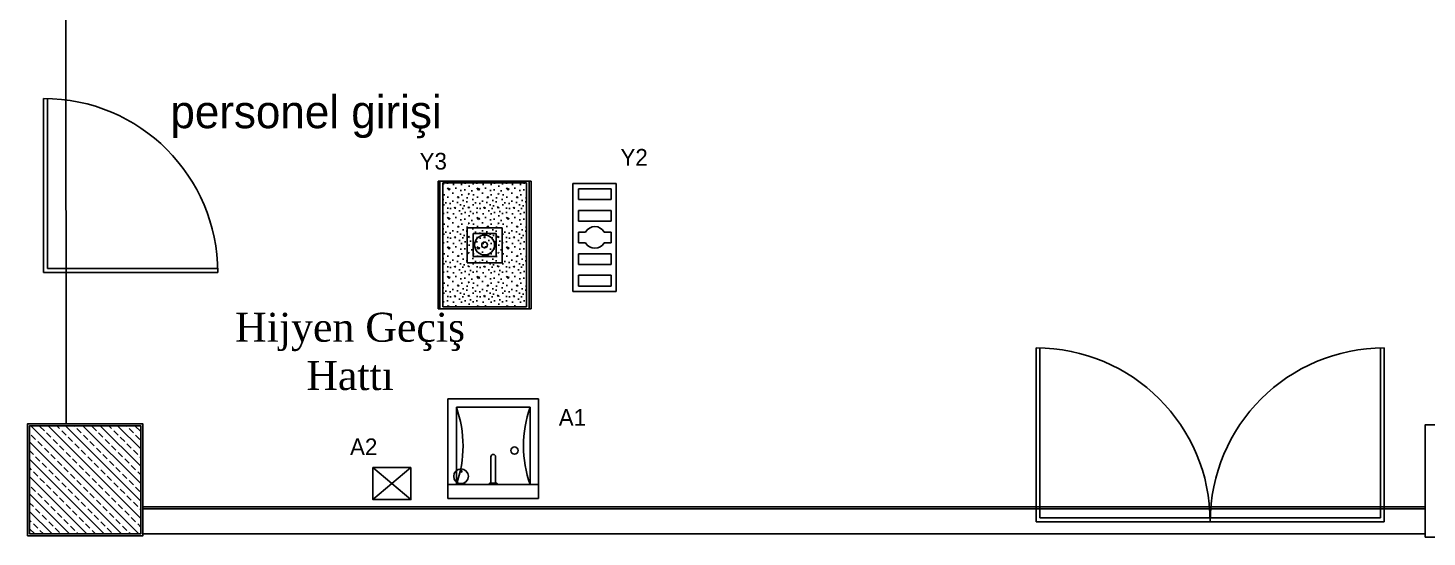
# Model space of a CAD drawing. Header units: millimetres. Extents: x 7703 to 14147, y -5820 to 95.
# Drawn here: x 10659 to 11382, y -4440 to -4176 of the extents above; entities that cross this region are included whole.
import ezdxf
from ezdxf.enums import TextEntityAlignment as Align

# ---------------------------------------------------------------- set-up
doc = ezdxf.new("R2010")
doc.units = ezdxf.units.MM
doc.linetypes.add('ACAD_ISO07W100', pattern=[3, 0, -3])
doc.linetypes.add('CONTINUA', pattern=[0])
for name, color, linetype in [('B-art CSA ekipman', 4, 'Continuous'), ('CIHAZ02', 132, 'Continuous'), ('drenaj', 210, 'Continuous'), ('kapı ABD', 55, 'Continuous'), ('Kıtc-002 Çizgi', 7, 'Continuous'), ('LEJANT', 3, 'Continuous'), ('TEFRIS', 13, 'Continuous'), ('yer süzgeci', 7, 'ACAD_ISO07W100')]:
    doc.layers.add(name, color=color, linetype=linetype)
doc.layers.add('mutfak ekipmanları', color=161, linetype='Continuous', lineweight=15)
doc.styles.get("Standard").update_dxf_attribs({"font": 'stylu.ttf', "height": 10})
doc.styles.add('TAKSİM', font='GOTHIC.TTF', dxfattribs={"height": 20})

# ---------------------------------------------------------------- blocks, each defined once
blk = doc.blocks.new('A$C7B210E6B')
h = blk.add_hatch()
h.set_pattern_fill('CONC', color=4, angle=180, style=0)
h.set_pattern_definition([(180, (51279.528, 8619.424), (-3e-15, -25.4), [0, -25.4]), (180, (51279.274, 8628.314), (-3e-15, -25.4), [0, -25.4]), (180, (51278.512, 8614.598), (-3e-15, -25.4), [0, -25.4]), (158.1986, (51291.72, 8622.4724), (-76.20000693, 25.39999773), [2.735656, -134.047535]), (36.8699, (51289.18, 8623.4884), (-76.1999979, -50.80000313), [1.27, -125.73]), (310.6013, (51290.1962, 8624.2504), (-127.0000107, 152.39997506), [2.341753, -231.834665]), (26.5651, (51298.578, 8627.298), (25.3999786, 25.4000333), [0.56797, -56.228158]), (146.3099, (51299.086, 8627.5524), (-50.7999888, 25.4000339), [0.915822, -90.665198]), (288.4349, (51298.324, 8628.06), (25.3999594, -50.800011), [0.803224, -79.518637]), (45, (51282.322, 8629.838), (7e-15, 25.400008), [1.07762, -34.84339]), (180, (51283.084, 8630.6), (-25.4, -25.4), [1.524, -23.876]), (315, (51281.56, 8630.6), (25.400008, -5e-15), [1.07762, -34.84339]), (71.5651, (51285.37, 8613.582), (-25.3999594, -50.800011), [0.803224, -79.518637]), (180, (51285.624, 8614.344), (-25.4, -25.4), [1.27, -24.13]), (323.1301, (51284.354, 8614.3444), (76.1999979, -50.80000313), [1.27, -125.73]), (33.6901, (51298.832, 8613.3284), (-50.7999888, -25.4000339), [0.915822, -90.665198]), (161.5651, (51299.594, 8613.836), (50.800011, -25.3999594), [1.606448, -78.715413]), (306.8699, (51298.07, 8614.3444), (-50.80000313, 76.1999979), [1.27, -125.73]), (180, (51291.466, 8614.344), (-3e-15, -25.4), [0, -25.4]), (180, (51298.324, 8620.948), (-3e-15, -25.4), [0, -25.4]), (180, (51291.212, 8630.346), (-3e-15, -25.4), [0, -25.4]), (180, (51284.354, 8622.472), (-3e-15, -25.4), [0, -25.4]), (180, (51291.72, 8618.154), (-3e-15, -25.4), [0, -25.4]), (180, (51297.308, 8617.392), (-3e-15, -25.4), [0, -25.4]), (180, (51295.022, 8618.916), (-3e-15, -25.4), [0, -25.4]), (180, (51296.038, 8625.012), (-3e-15, -25.4), [0, -25.4]), (180, (51302.134, 8623.996), (-3e-15, -25.4), [0, -25.4]), (180, (51301.88, 8618.154), (-3e-15, -25.4), [0, -25.4]), (180, (51302.642, 8612.566), (-3e-15, -25.4), [0, -25.4]), (180, (51294.768, 8611.55), (-3e-15, -25.4), [0, -25.4]), (180, (51289.18, 8610.534), (-3e-15, -25.4), [0, -25.4]), (180, (51280.29, 8611.55), (-3e-15, -25.4), [0, -25.4]), (180, (51286.386, 8619.424), (-3e-15, -25.4), [0, -25.4]), (180, (51288.926, 8614.852), (-3e-15, -25.4), [0, -25.4]), (180, (51286.894, 8627.044), (-3e-15, -25.4), [0, -25.4]), (180, (51294.514, 8628.314), (-3e-15, -25.4), [0, -25.4]), (180, (51286.894, 8633.902), (-3e-15, -25.4), [0, -25.4]), (180, (51295.276, 8632.378), (-3e-15, -25.4), [0, -25.4]), (180, (51303.404, 8633.14), (-3e-15, -25.4), [0, -25.4]), (180, (51300.356, 8634.41), (-3e-15, -25.4), [0, -25.4]), (180, (51300.102, 8630.854), (-3e-15, -25.4), [0, -25.4]), (180, (51283.084, 8634.918), (-3e-15, -25.4), [0, -25.4]), (180, (51280.036, 8624.504), (-3e-15, -25.4), [0, -25.4]), (180, (51281.306, 8616.884), (-3e-15, -25.4), [0, -25.4]), (180, (51292.99, 8635.172), (-3e-15, -25.4), [0, -25.4])])
h.paths.add_polyline_path([(76, 108.5), (4, 108.5), (4, 1.5), (76, 1.5)])
at = {"color": 4}
for p, q in [((80, 110), (0, 110)), ((0, 110), (0, 0)), ((1.5, 110), (1.5, 0)), ((4, 108.5), (4, 1.5)), ((76, 108.5), (4, 108.5)), ((76, 1.5), (76, 108.5)), ((78.5, 0), (78.5, 110)), ((80, 0), (80, 110)), ((80, 0), (0, 0)), ((76, 1.5), (4, 1.5))]:
    blk.add_line(p, q, dxfattribs=at)
at = {"layer": 'drenaj', "linetype": 'Continuous'}
for p, q in [((50, 65), (30, 65)), ((30, 65), (30, 45)), ((50, 45), (50, 65)), ((30, 45), (50, 45))]:
    blk.add_line(p, q, dxfattribs=at)
for radius in [8.6, 2.5]:
    blk.add_circle((40, 55), radius, dxfattribs=at)
blk = doc.blocks.new('A$C63254ED1')
at = {"layer": 'CIHAZ02', "color": 4}
for p, q in [((0, 0), (0, 64.5)), ((58.6, 64.5), (0, 64.5)), ((58.6, 64.5), (58.6, 0)), ((0, 55.5), (58.6, 55.5)), ((5.5, 5.5), (5.5, 55.5)), ((31.4, 54.5), (27.2, 54.5)), ((31.4, 54.5), (27.2, 54.5)), ((31.4, 54.5), (27.2, 54.5)), ((27.8, 37.47), (27.8, 54.5)), ((30.8, 37.47), (30.8, 54.5)), ((47.36, 55.5), (48.09, 54.45)), ((52.09, 54.45), (52.81, 55.5)), ((53.1, 55.5), (53.1, 5.5)), ((49.79, 46.94), (49.88, 47)), ((49.79, 46.94), (49.8, 46.9)), ((49.8, 46.9), (49.89, 46.96)), ((49.88, 47), (49.95, 46.94)), ((49.89, 46.96), (49.96, 46.9)), ((49.95, 46.94), (50, 47.02)), ((49.96, 46.9), (50.01, 46.98)), ((50, 47.02), (50.12, 46.97)), ((50.01, 46.98), (50.13, 46.93)), ((50.12, 46.97), (50.19, 47.01)), ((50.13, 46.93), (50.2, 46.97)), ((50.19, 47.01), (50.2, 46.97)), ((58.6, 0), (0, 0)), ((53.1, 5.5), (5.5, 5.5))]:
    blk.add_line(p, q, dxfattribs=at)
at = {"layer": 'CIHAZ02'}
for p, q in [((58.6, 64.5), (58.6, 0)), ((27.2, 55.5), (31.4, 55.5))]:
    blk.add_line(p, q, dxfattribs=at)
at = {"layer": 'CIHAZ02', "color": 4}
for centre, radius in [((50.09, 50.14), 4.75), ((49.99, 46.96), 0.499), ((49.99, 46.96), 0.299), ((15.6, 33.5), 2.33)]:
    blk.add_circle(centre, radius, dxfattribs=at)
for centre, radius, start, end in [((-65.36, 30.5), 75.14, 340.56735, 19.43265), ((27.31, 55), 0.513, 102.68038, 257.31962), ((27.31, 55), 0.513, 102.68038, 257.31962), ((27.31, 55), 0.513, 102.68038, 257.31962), ((31.29, 55), 0.513, 282.68038, 77.31962), ((31.29, 55), 0.513, 282.68038, 77.31962), ((31.29, 55), 0.513, 282.68038, 77.31962), ((123.97, 30.5), 75.14, 160.56735, 199.43265), ((29.3, 37.47), 1.5, 180, 0)]:
    blk.add_arc(centre, radius, start, end, dxfattribs=at)
blk = doc.blocks.new('sddsd')
at = {"layer": 'LEJANT'}
for p, q in [((0, 0.7), (0, 0)), ((0, 0), (0, 0.7)), ((0.28, 0.7), (0, 0.7)), ((0.28, 0.7), (0, 0.7)), ((0.28, 0.7), (0.28, 0)), ((0.28, 0), (0, 0))]:
    blk.add_line(p, q, dxfattribs=at)
at = {"layer": 'LEJANT', "color": 2}
for p, q in [((0.0379, 0.595), (0.0379, 0.665)), ((0.2479, 0.665), (0.0379, 0.665)), ((0.2479, 0.665), (0.2479, 0.595)), ((0.2479, 0.595), (0.0379, 0.595)), ((0.0379, 0.455), (0.0379, 0.525)), ((0.2479, 0.525), (0.0379, 0.525)), ((0.2479, 0.455), (0.0379, 0.455)), ((0.2479, 0.525), (0.2479, 0.455)), ((0.0823, 0.385), (0.0379, 0.385)), ((0.0379, 0.315), (0.0379, 0.385)), ((0.2479, 0.385), (0.2035, 0.385)), ((0.2479, 0.385), (0.2479, 0.315)), ((0.0823, 0.315), (0.0379, 0.315)), ((0.2479, 0.315), (0.2035, 0.315)), ((0.0379, 0.175), (0.0379, 0.245)), ((0.2479, 0.245), (0.0379, 0.245)), ((0.2479, 0.245), (0.2479, 0.175)), ((0.2479, 0.175), (0.0379, 0.175)), ((0.0379, 0.035), (0.0379, 0.105)), ((0.2479, 0.105), (0.0379, 0.105)), ((0.2479, 0.105), (0.2479, 0.035)), ((0.2479, 0.035), (0.0379, 0.035))]:
    blk.add_line(p, q, dxfattribs=at)
at = {"layer": 'LEJANT'}
for start, end in [(30, 150), (210, 330)]:
    blk.add_arc((0.1429, 0.35), 0.07, start, end, dxfattribs=at)
blk = doc.blocks.new('rtyjjkw5')
at = {"layer": 'kapı ABD', "color": 7}
for p, q in [((-2, 2), (-2, 90)), ((0, 0), (0, 90)), ((-2, 2), (-90, 2)), ((0, 0), (-90, 0))]:
    blk.add_line(p, q, dxfattribs=at)
blk.add_arc((0, 0), 90, 90, 180, dxfattribs=at)

msp = doc.modelspace()

# ---------------------------------------------------------------- hatches: boundary and pattern name
h = msp.add_hatch()
h.set_pattern_fill('ANSI33', color=256, angle=90)
h.set_pattern_definition([(135, (17223.118, 4483.327), (-4.490128, -4.490128), []), (135, (17223.118, 4487.8174), (-4.490128, -4.490128), [3.175, -1.5875])])
h.paths.add_polyline_path([(10659.89, -4438.1), (10717.4, -4438.1), (10717.4, -4382.1), (10659.89, -4382.1)])

# ---------------------------------------------------------------- linework, layer by layer
at = {"color": 0}
msp.add_line((11381.4, -4424.1), (10718.4, -4424.1), dxfattribs=at)
for points in [[(10658.89, -4439.1), (10658.89, -4381.1), (10718.4, -4381.1), (10718.4, -4439.1)], [(10659.89, -4438.1), (10659.89, -4382.1), (10717.4, -4382.1), (10717.4, -4438.1)], [(10659.89, -4438.1), (10659.89, -4382.1), (10717.4, -4382.1), (10717.4, -4438.1)], [(11381.4, -4439.72), (11381.4, -4381.72), (11440.4, -4381.72), (11440.4, -4439.72)]]:
    msp.add_lwpolyline(points, close=True)
msp.add_lwpolyline([(10718.4, -4438.1), (11381.4, -4438.1), (11381.4, -4425.1), (10718.4, -4425.1)], close=True, dxfattribs=at)
at = {"layer": 'CIHAZ02'}
for p, q in [((10857.07, -4403.74), (10837.39, -4420.29)), ((10857.07, -4420.29), (10837.39, -4403.74))]:
    msp.add_line(p, q, dxfattribs=at)
msp.add_lwpolyline([(10857.07, -4403.74), (10857.07, -4420.29), (10837.39, -4420.29), (10837.39, -4403.74)], close=True, dxfattribs=at)
at = {"layer": 'Kıtc-002 Çizgi'}
msp.add_line((10678.27, -3807.7), (10678.89, -4381.07), dxfattribs=at)
at = {"layer": 'yer süzgeci', "linetype": 'CONTINUA'}
msp.add_lwpolyline([(10904.15, -4297.74), (10886.15, -4297.74), (10886.15, -4279.74), (10904.15, -4279.74)], close=True, dxfattribs=at)

# ---------------------------------------------------------------- block references
at = {"xscale": -1}
for p in [(10667.17, -4302.73), (11180.27, -4431.81)]:
    msp.add_blockref('rtyjjkw5', p, dxfattribs=at)
msp.add_blockref('rtyjjkw5', (11360.27, -4431.81))
at = {"layer": 'B-art CSA ekipman', "extrusion": (0, 0, -1), "xscale": 80, "yscale": 80, "zscale": -80, "rotation": 180}
msp.add_blockref('sddsd', (-10940.71, -4256.65), dxfattribs=at)
at = {"layer": 'CIHAZ02', "xscale": 0.7999999999992724, "yscale": 0.7999999999992724, "zscale": 0.7999999999992724, "rotation": 180}
msp.add_blockref('A$C63254ED1', (10923.06, -4368.17), dxfattribs=at)
at = {"layer": 'TEFRIS', "xscale": 0.5999999999985448, "yscale": 0.5999999999985448, "zscale": 0.5999999999985448, "rotation": 180}
msp.add_blockref('A$C7B210E6B', (10919.15, -4255.55), dxfattribs=at)

# ---------------------------------------------------------------- texts
msp.add_text('personel girişi', height=17).set_placement((10732.71, -4228.11))
at = {"style": 'TAKSİM'}
for s, p in [('Y3', (10868.6, -4249.51)), ('Y2', (10972.45, -4247.49)), ('A1', (10940.54, -4382.14)), ('A2', (10832.63, -4397.33))]:
    msp.add_text(s, height=8.64, dxfattribs=at).set_placement(p, align=Align.CENTER)
at = {"layer": 'mutfak ekipmanları', "insert": (10825.6, -4323.62), "char_height": 15, "width": 378.4061, "attachment_point": 2}
msp.add_mtext('{\\fTimes New Roman|b0|i0|c162|p18;Hijyen Geçiş\\PHattı}', dxfattribs=at)

doc.saveas('drawing.dxf')
